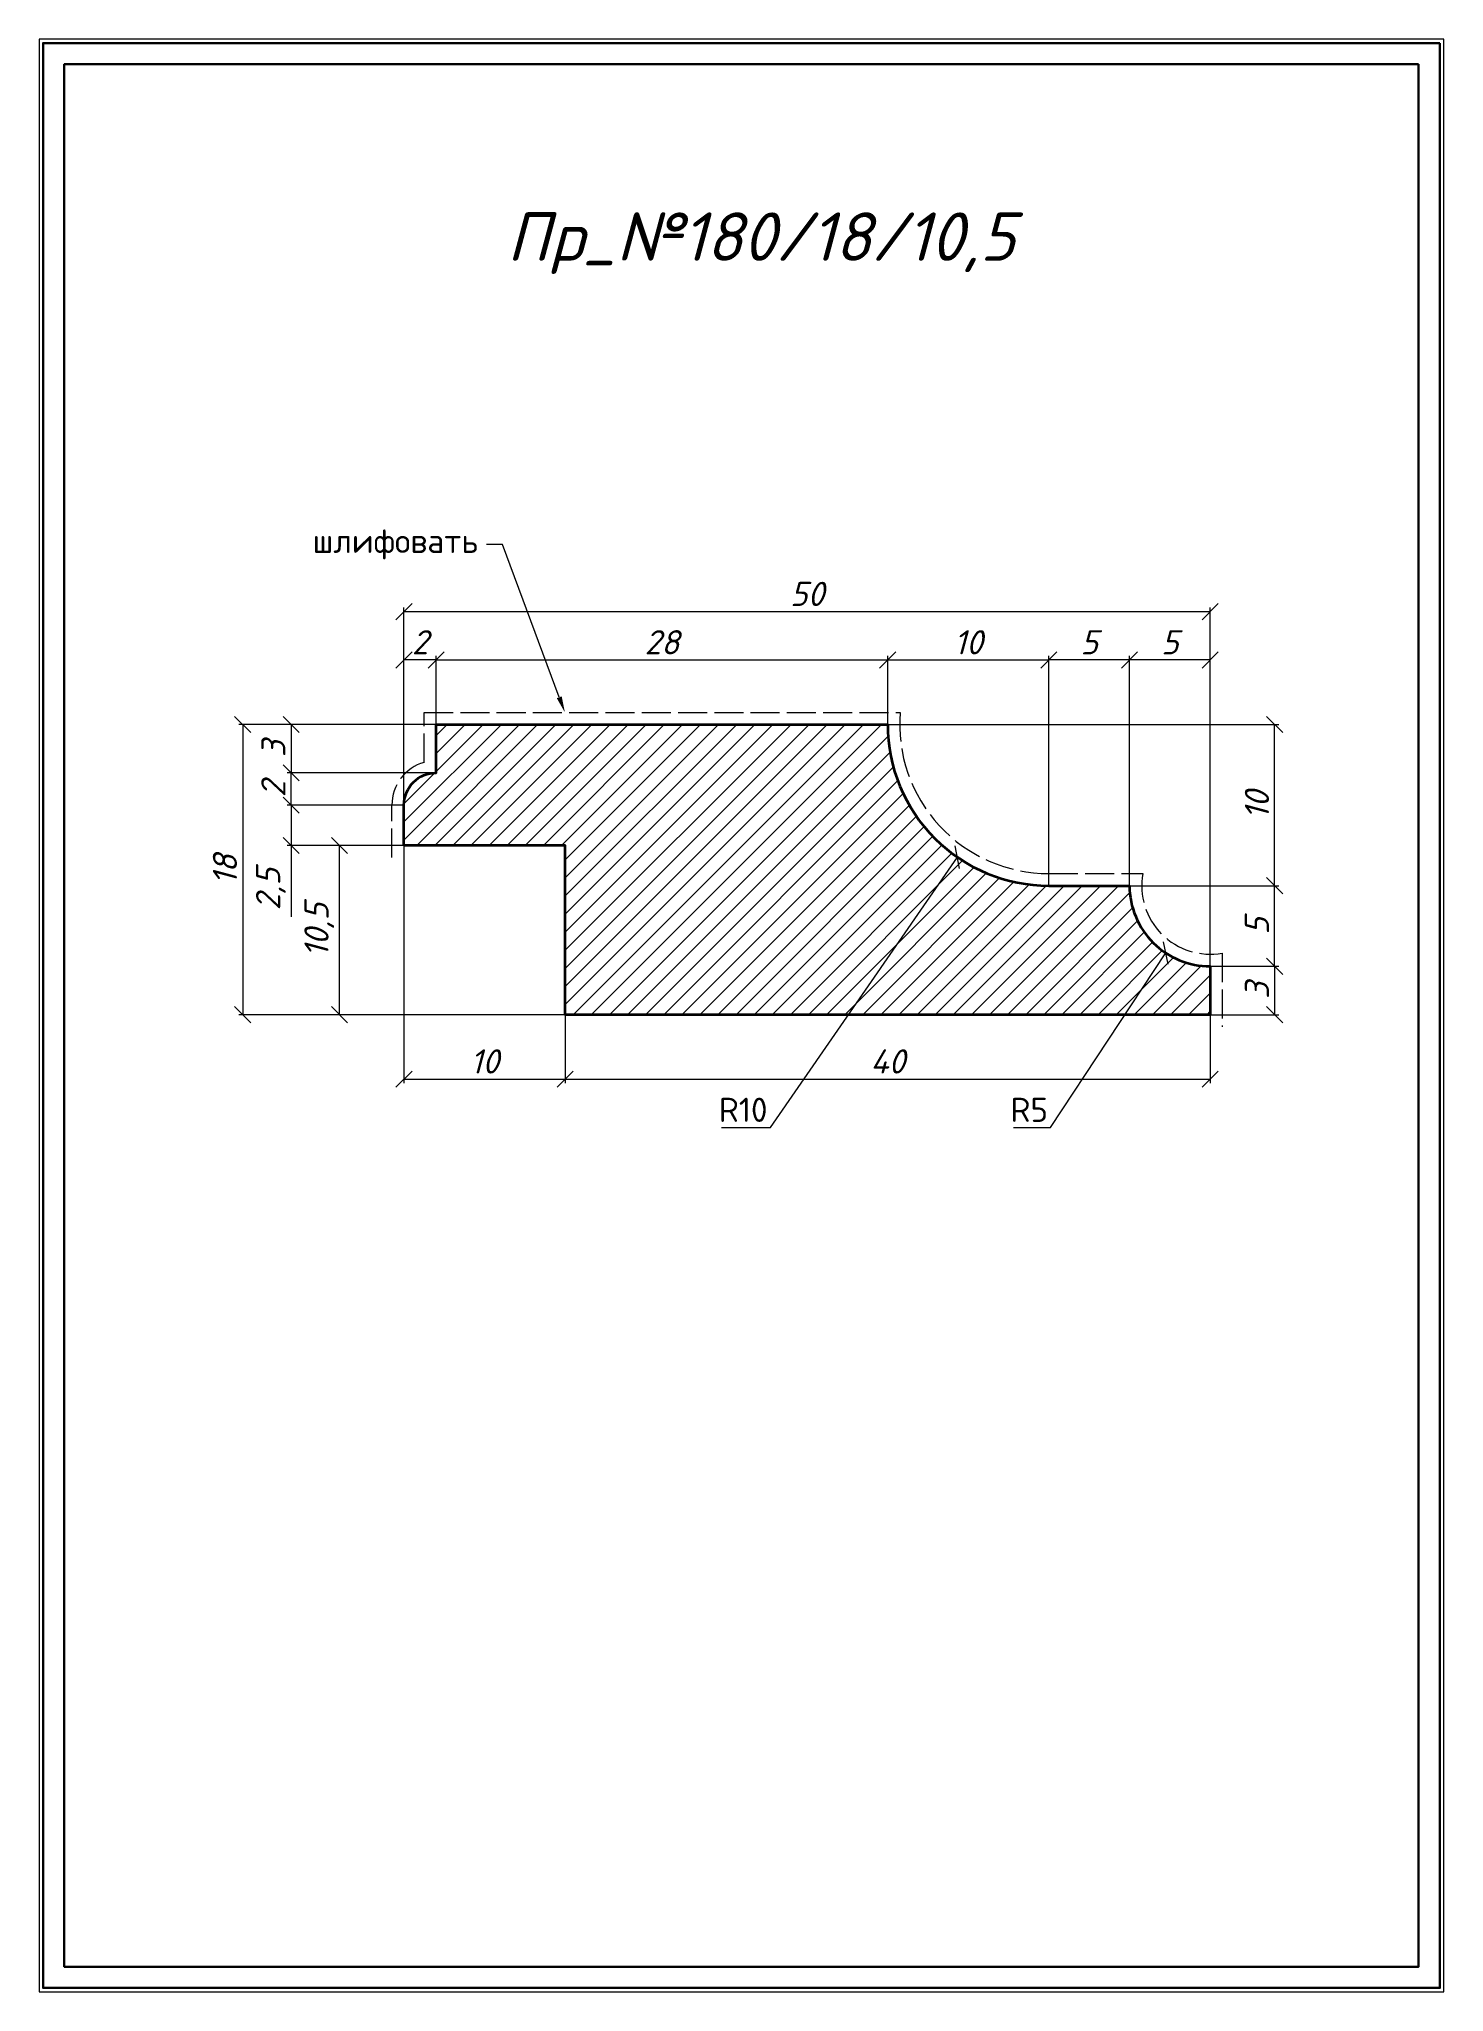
# Model space of a CAD drawing. Header units: millimetres. Extents: x 0 to 87, y -2082 to -1960.
import ezdxf
from ezdxf import colors
from ezdxf.entities.mleader import LeaderData, LeaderLine
from ezdxf.math import Vec2, Vec3

# ---------------------------------------------------------------- set-up
doc = ezdxf.new("R2010")
doc.units = ezdxf.units.MM
doc.linetypes.add('ACAD_ISO02W100', pattern=[15, 12, -3])
doc.layers.get('0').update_dxf_attribs({"lineweight": 13})
for name, color, linetype, lineweight in [('Пр_№180', 1, 'Continuous', 35), ('служебный слой ЛИНИИ ПУНКТИРНЫЕ', 7, 'ACAD_ISO02W100', 13), ('служебный слой НАДПИСИ', 7, 'Continuous', 13), ('служебный слой РАЗМЕРЫ', 7, 'Continuous', 9), ('служебный слой ШТАМП', 7, 'Continuous', 30)]:
    doc.layers.add(name, color=color, linetype=linetype, lineweight=lineweight)
doc.styles.add('ЕСКД', font='isocpeur.ttf', dxfattribs={"oblique": 15})
doc.styles.add('ЕСКД профили размеры', font='isocpeur.ttf')
doc.styles.add('ЕСКД профили текст', font='isocpeur.ttf')
doc.dimstyles.new('ЕСКД', dxfattribs={"dimtxt": 3.5, "dimasz": 2.5, "dimexe": 0.25, "dimexo": 0, "dimgap": 0.35, "dimtad": 1, "dimdec": 1, "dimzin": 9, "dimtxsty": 'ЕСКД', "dimblk": 'OBLIQUE', "dimcen": 0, "dimclrd": 256, "dimclre": 256, "dimclrt": 256, "dimadec": 1, "dimazin": 0, "dimtfac": 1, "dimtdec": 1, "dimtmove": 0, "dimatfit": 3, "dimldrblk": 'DOTSMALL', "dimfxl": 1, "dimlwd": -1, "dimlwe": -1, "dimarcsym": 0})
doc.dimstyles.new('ЕСКД профили$4', dxfattribs={"dimtxt": 1.5, "dimasz": 1, "dimexe": 0.3, "dimexo": 0, "dimgap": 0.35, "dimtad": 1, "dimtoh": 1, "dimdec": 1, "dimzin": 9, "dimtxsty": 'ЕСКД профили размеры', "dimblk": 'OBLIQUE', "dimcen": 0, "dimse1": 1, "dimclrd": 256, "dimclre": 256, "dimclrt": 256, "dimadec": 1, "dimazin": 0, "dimtfac": 1, "dimtdec": 1, "dimtofl": 0, "dimtmove": 0, "dimatfit": 3, "dimldrblk": 'DOTSMALL', "dimfxl": 1, "dimlwd": -1, "dimlwe": -1, "dimarcsym": 2})

# ---------------------------------------------------------------- blocks, each defined once
blk = doc.blocks.new('_OBLIQUE')
at = {"color": 0, "linetype": 'ByBlock'}
blk.add_line((-0.5, -0.5), (0.5, 0.5), dxfattribs=at)
blk = doc.blocks.new('*D20')
at = {"layer": 'Defpoints', "color": 0, "transparency": 16777216}
for p in [(62.38, -2003.01), (56.7, -2011.24)]:
    blk.add_point(p, dxfattribs=at)
at = {"layer": 'служебный слой РАЗМЕРЫ', "transparency": 16777216}
for p, q in [((45.12, -2028.01), (56.7, -2011.24)), ((42.07, -2028.01), (45.12, -2028.01))]:
    blk.add_line(p, q, dxfattribs=at)
at = {"layer": 'служебный слой РАЗМЕРЫ', "transparency": 16777216, "rotation": 55.37540006073864}
blk.add_blockref('_OBLIQUE', (56.7, -2011.24), dxfattribs=at)
at = {"layer": 'служебный слой РАЗМЕРЫ', "transparency": 16777216, "insert": (43.42, -2026.91), "char_height": 1.5, "attachment_point": 5, "style": 'ЕСКД профили размеры'}
blk.add_mtext('R10', dxfattribs=at)
blk = doc.blocks.new('_DotSmall')
at = {"color": 0, "linetype": 'ByBlock', "lineweight": -3, "const_width": 0.5}
blk.add_lwpolyline([(-0.0625, 0, 1), (0.0625, 0, 1)], format="xyb", close=True, dxfattribs=at)
blk = doc.blocks.new('*D19')
at = {"layer": 'Defpoints', "color": 0, "transparency": 16777216}
for p in [(72.38, -2013.01), (69.63, -2017.18)]:
    blk.add_point(p, dxfattribs=at)
at = {"layer": 'служебный слой РАЗМЕРЫ', "transparency": 16777216}
for p, q in [((62.48, -2028.01), (69.63, -2017.18)), ((60.18, -2028.01), (62.48, -2028.01))]:
    blk.add_line(p, q, dxfattribs=at)
at = {"layer": 'служебный слой РАЗМЕРЫ', "transparency": 16777216, "rotation": 56.56888577159408}
blk.add_blockref('_OBLIQUE', (69.63, -2017.18), dxfattribs=at)
at = {"layer": 'служебный слой РАЗМЕРЫ', "transparency": 16777216, "insert": (61.16, -2026.91), "char_height": 1.5, "attachment_point": 5, "style": 'ЕСКД профили размеры'}
blk.add_mtext('R5', dxfattribs=at)
blk = doc.blocks.new('*D17')
at = {"layer": 'Defpoints', "color": 0, "transparency": 16777216}
for p in [(24.38, -2003.01), (12.38, -2021.01), (32.38, -2021.01)]:
    blk.add_point(p, dxfattribs=at)
at = {"layer": 'служебный слой РАЗМЕРЫ', "transparency": 16777216}
for p, q in [((24.38, -2003.01), (12.13, -2003.01)), ((12.38, -2003.01), (12.38, -2021.01)), ((32.38, -2021.01), (12.13, -2021.01))]:
    blk.add_line(p, q, dxfattribs=at)
for p, rotation in [((12.38, -2003.01), 90), ((12.38, -2021.01), 270)]:
    blk.add_blockref('_OBLIQUE', p, dxfattribs=dict(at, rotation=rotation))
at = {"layer": 'служебный слой РАЗМЕРЫ', "transparency": 16777216, "insert": (11.28, -2012.01), "char_height": 1.5, "attachment_point": 5, "rotation": 90, "style": 'ЕСКД'}
blk.add_mtext('18', dxfattribs=at)
blk = doc.blocks.new('*D16')
at = {"layer": 'Defpoints', "color": 0, "transparency": 16777216}
for p in [(67.38, -1999.01), (67.38, -2013.01), (72.38, -2018.01)]:
    blk.add_point(p, dxfattribs=at)
at = {"layer": 'служебный слой РАЗМЕРЫ', "transparency": 16777216}
for p, q in [((67.38, -2013.01), (67.38, -1998.76)), ((72.38, -1999.01), (67.38, -1999.01)), ((72.38, -2018.01), (72.38, -1998.76))]:
    blk.add_line(p, q, dxfattribs=at)
at = {"layer": 'служебный слой РАЗМЕРЫ', "transparency": 16777216, "rotation": 180}
blk.add_blockref('_OBLIQUE', (67.38, -1999.01), dxfattribs=at)
at = {"layer": 'служебный слой РАЗМЕРЫ', "transparency": 16777216}
blk.add_blockref('_OBLIQUE', (72.38, -1999.01), dxfattribs=at)
at = {"layer": 'служебный слой РАЗМЕРЫ', "transparency": 16777216, "insert": (69.88, -1997.91), "char_height": 1.5, "attachment_point": 5, "style": 'ЕСКД'}
blk.add_mtext('5', dxfattribs=at)
blk = doc.blocks.new('*D15')
at = {"layer": 'Defpoints', "color": 0, "transparency": 16777216}
for p in [(62.38, -1999.01), (62.38, -2013.01), (67.38, -2013.01)]:
    blk.add_point(p, dxfattribs=at)
at = {"layer": 'служебный слой РАЗМЕРЫ', "transparency": 16777216}
for p, q in [((62.38, -2013.01), (62.38, -1998.76)), ((67.38, -1999.01), (62.38, -1999.01)), ((67.38, -2013.01), (67.38, -1998.76))]:
    blk.add_line(p, q, dxfattribs=at)
at = {"layer": 'служебный слой РАЗМЕРЫ', "transparency": 16777216, "rotation": 180}
blk.add_blockref('_OBLIQUE', (62.38, -1999.01), dxfattribs=at)
at = {"layer": 'служебный слой РАЗМЕРЫ', "transparency": 16777216}
blk.add_blockref('_OBLIQUE', (67.38, -1999.01), dxfattribs=at)
at = {"layer": 'служебный слой РАЗМЕРЫ', "transparency": 16777216, "insert": (64.88, -1997.91), "char_height": 1.5, "attachment_point": 5, "style": 'ЕСКД'}
blk.add_mtext('5', dxfattribs=at)
blk = doc.blocks.new('*D12')
at = {"layer": 'Defpoints', "color": 0, "transparency": 16777216}
for p in [(22.38, -1999.01), (24.38, -2003.01), (22.38, -2008.01)]:
    blk.add_point(p, dxfattribs=at)
at = {"layer": 'служебный слой РАЗМЕРЫ', "transparency": 16777216}
for p, q in [((22.38, -2008.01), (22.38, -1998.76)), ((24.38, -1999.01), (22.38, -1999.01)), ((24.38, -2003.01), (24.38, -1998.76))]:
    blk.add_line(p, q, dxfattribs=at)
at = {"layer": 'служебный слой РАЗМЕРЫ', "transparency": 16777216, "rotation": 180}
blk.add_blockref('_OBLIQUE', (22.38, -1999.01), dxfattribs=at)
at = {"layer": 'служебный слой РАЗМЕРЫ', "transparency": 16777216}
blk.add_blockref('_OBLIQUE', (24.38, -1999.01), dxfattribs=at)
at = {"layer": 'служебный слой РАЗМЕРЫ', "transparency": 16777216, "insert": (23.38, -1997.91), "char_height": 1.5, "attachment_point": 5, "style": 'ЕСКД'}
blk.add_mtext('2', dxfattribs=at)
blk = doc.blocks.new('*D11')
at = {"layer": 'Defpoints', "color": 0, "transparency": 16777216}
for p in [(24.38, -2003.01), (15.38, -2006.01), (24.38, -2006.01)]:
    blk.add_point(p, dxfattribs=at)
at = {"layer": 'служебный слой РАЗМЕРЫ', "transparency": 16777216}
for p, q in [((24.38, -2003.01), (15.13, -2003.01)), ((15.38, -2003.01), (15.38, -2006.01)), ((24.38, -2006.01), (15.13, -2006.01))]:
    blk.add_line(p, q, dxfattribs=at)
for p, rotation in [((15.38, -2003.01), 90), ((15.38, -2006.01), 270)]:
    blk.add_blockref('_OBLIQUE', p, dxfattribs=dict(at, rotation=rotation))
at = {"layer": 'служебный слой РАЗМЕРЫ', "transparency": 16777216, "insert": (14.28, -2004.51), "char_height": 1.5, "attachment_point": 5, "rotation": 90, "style": 'ЕСКД'}
blk.add_mtext('3', dxfattribs=at)
blk = doc.blocks.new('*D10')
at = {"layer": 'Defpoints', "color": 0, "transparency": 16777216}
for p in [(15.38, -2006.01), (24.38, -2006.01), (22.38, -2008.01)]:
    blk.add_point(p, dxfattribs=at)
at = {"layer": 'служебный слой РАЗМЕРЫ', "transparency": 16777216}
for p, q in [((24.38, -2006.01), (15.13, -2006.01)), ((15.38, -2008.01), (15.38, -2006.01)), ((22.38, -2008.01), (15.13, -2008.01))]:
    blk.add_line(p, q, dxfattribs=at)
for p, rotation in [((15.38, -2006.01), 90), ((15.38, -2008.01), 270)]:
    blk.add_blockref('_OBLIQUE', p, dxfattribs=dict(at, rotation=rotation))
at = {"layer": 'служебный слой РАЗМЕРЫ', "transparency": 16777216, "insert": (14.28, -2007.01), "char_height": 1.5, "attachment_point": 5, "rotation": 90, "style": 'ЕСКД'}
blk.add_mtext('2', dxfattribs=at)
blk = doc.blocks.new('*D9')
at = {"layer": 'Defpoints', "color": 0, "transparency": 16777216}
for p in [(22.38, -2008.01), (15.38, -2010.51), (22.38, -2010.51)]:
    blk.add_point(p, dxfattribs=at)
at = {"layer": 'служебный слой РАЗМЕРЫ', "transparency": 16777216}
for p, q in [((22.38, -2008.01), (15.13, -2008.01)), ((15.38, -2008.01), (15.38, -2010.51)), ((22.38, -2010.51), (15.13, -2010.51)), ((15.38, -2010.51), (15.38, -2014.94))]:
    blk.add_line(p, q, dxfattribs=at)
for p, rotation in [((15.38, -2008.01), 90), ((15.38, -2010.51), 270)]:
    blk.add_blockref('_OBLIQUE', p, dxfattribs=dict(at, rotation=rotation))
at = {"layer": 'служебный слой РАЗМЕРЫ', "transparency": 16777216, "insert": (14.13, -2013.22), "char_height": 1.5, "attachment_point": 5, "rotation": 90, "style": 'ЕСКД'}
blk.add_mtext('2,5', dxfattribs=at)
blk = doc.blocks.new('*D8')
at = {"layer": 'Defpoints', "color": 0, "transparency": 16777216}
for p in [(18.38, -2010.51), (22.38, -2010.51), (32.38, -2021.01)]:
    blk.add_point(p, dxfattribs=at)
at = {"layer": 'служебный слой РАЗМЕРЫ', "transparency": 16777216}
for p, q in [((22.38, -2010.51), (18.13, -2010.51)), ((18.38, -2021.01), (18.38, -2010.51)), ((32.38, -2021.01), (18.13, -2021.01))]:
    blk.add_line(p, q, dxfattribs=at)
for p, rotation in [((18.38, -2010.51), 90), ((18.38, -2021.01), 270)]:
    blk.add_blockref('_OBLIQUE', p, dxfattribs=dict(at, rotation=rotation))
at = {"layer": 'служебный слой РАЗМЕРЫ', "transparency": 16777216, "insert": (17.13, -2015.76), "char_height": 1.5, "attachment_point": 5, "rotation": 90, "style": 'ЕСКД'}
blk.add_mtext('10,5', dxfattribs=at)
blk = doc.blocks.new('*D4')
at = {"layer": 'Defpoints', "color": 0, "transparency": 16777216}
for p in [(72.38, -2018.01), (72.38, -2021.01), (76.38, -2021.01)]:
    blk.add_point(p, dxfattribs=at)
at = {"layer": 'служебный слой РАЗМЕРЫ', "transparency": 16777216}
for p, q in [((72.38, -2018.01), (76.63, -2018.01)), ((76.38, -2018.01), (76.38, -2021.01)), ((72.38, -2021.01), (76.63, -2021.01))]:
    blk.add_line(p, q, dxfattribs=at)
for p, rotation in [((76.38, -2018.01), 90), ((76.38, -2021.01), 270)]:
    blk.add_blockref('_OBLIQUE', p, dxfattribs=dict(at, rotation=rotation))
at = {"layer": 'служебный слой РАЗМЕРЫ', "transparency": 16777216, "insert": (75.28, -2019.51), "char_height": 1.5, "attachment_point": 5, "rotation": 90, "style": 'ЕСКД'}
blk.add_mtext('3', dxfattribs=at)

msp = doc.modelspace()

# ---------------------------------------------------------------- hatches: boundary and pattern name
at = {"layer": 'служебный слой РАЗМЕРЫ'}
h = msp.add_hatch(dxfattribs=at)
h.set_pattern_fill('ANSI31', color=256, scale=0.25, style=0)
h.set_pattern_definition([(45, (0, -6.3869), (-0.561266, 0.561266), [])])
h.paths.add_polyline_path([(32.38, -2010.51), (32.38, -2021.01), (72.38, -2021.01), (72.38, -2018.01, -0.414214), (67.38, -2013.01), (62.38, -2013.01, -0.414214), (52.38, -2003.01), (24.38, -2003.01), (24.38, -2006.01, 0.414214), (22.38, -2008.01), (22.38, -2010.51)])

# ---------------------------------------------------------------- linework, layer by layer
at = {"layer": 'Пр_№180'}
msp.add_lwpolyline([(22.38, -2010.51), (22.38, -2008.01, -0.414214), (24.38, -2006.01), (24.38, -2003.01), (52.38, -2003.01, 0.414214), (62.38, -2013.01), (67.38, -2013.01, 0.414214), (72.38, -2018.01), (72.38, -2021.01), (32.38, -2021.01), (32.38, -2010.51)], format="xyb", close=True, dxfattribs=at)
at = {"layer": 'служебный слой ЛИНИИ ПУНКТИРНЫЕ', "ltscale": 0.15}
msp.add_lwpolyline([(21.63, -2011.26), (21.63, -2008.01, -0.335437), (23.63, -2005.36), (23.63, -2002.26), (53.16, -2002.26, 0.438193), (62.38, -2012.26), (68.2, -2012.26, 0.52239), (73.13, -2017.19), (73.13, -2021.76)], format="xyb", dxfattribs=at)
at = {"layer": 'служебный слой ШТАМП', "color": 6, "lineweight": 5, "ltscale": 100}
msp.add_lwpolyline([(86.88, -1960.5), (-0.25, -1960.5), (-0.25, -2081.62), (86.88, -2081.62)], close=True, dxfattribs=at)
at = {"layer": 'служебный слой ШТАМП', "ltscale": 100}
for points in [[(86.63, -1960.75), (0, -1960.75), (0, -2081.37), (86.63, -2081.37)], [(85.31, -1962.06), (1.31, -1962.06), (1.31, -2080.06), (85.31, -2080.06)]]:
    msp.add_lwpolyline(points, close=True, dxfattribs=at)

# ---------------------------------------------------------------- texts
at = {"layer": 'служебный слой НАДПИСИ', "style": 'ЕСКД', "oblique": 15}
msp.add_text('Пр_№180/18/10,5 ', height=3, dxfattribs=at).set_placement((28.76, -1974.25))

# ---------------------------------------------------------------- dimensions: what is measured, and where the dimension line sits
at = {"layer": 'служебный слой РАЗМЕРЫ'}
for base, p1, p2 in [((72.38, -1996.01), (22.38, -2008.01), (72.38, -2018.01)), ((52.38, -1999.01), (24.38, -2003.01), (52.38, -2003.01)), ((62.38, -1999.01), (52.38, -2003.01), (62.38, -2013.01)), ((32.38, -2025.01), (22.38, -2010.51), (32.38, -2021.01)), ((72.38, -2025.01), (32.38, -2021.01), (72.38, -2021.01))]:
    msp.add_linear_dim(base=base, p1=p1, p2=p2, dimstyle='ЕСКД', override={"dimtxt": 1.5, "dimasz": 1}, dxfattribs=at).render()
for base, p1, p2, picture, middle in [((22.38, -1999.01), (24.38, -2003.01), (22.38, -2008.01), '*D12', (23.38, -1997.91)), ((62.38, -1999.01), (67.38, -2013.01), (62.38, -2013.01), '*D15', (64.88, -1997.91)), ((67.38, -1999.01), (72.38, -2018.01), (67.38, -2013.01), '*D16', (69.88, -1997.91))]:
    dim = msp.add_linear_dim(base=base, p1=p1, p2=p2, dimstyle='ЕСКД', override={"dimtxt": 1.5, "dimasz": 1}, dxfattribs=at)
    dim.commit()
    dim.dimension.update_dxf_attribs({"geometry": picture, "text_midpoint": middle})
for base, p1, p2, picture, middle in [((12.38, -2021.01), (24.38, -2003.01), (32.38, -2021.01), '*D17', (11.28, -2012.01)), ((15.38, -2006.01), (24.38, -2003.01), (24.38, -2006.01), '*D11', (14.28, -2004.51)), ((15.38, -2006.01), (22.38, -2008.01), (24.38, -2006.01), '*D10', (14.28, -2007.01)), ((15.38, -2010.51), (22.38, -2008.01), (22.38, -2010.51), '*D9', (14.13, -2013.22)), ((18.38, -2010.51), (32.38, -2021.01), (22.38, -2010.51), '*D8', (17.13, -2015.76)), ((76.38, -2021.01), (72.38, -2018.01), (72.38, -2021.01), '*D4', (75.28, -2019.51))]:
    dim = msp.add_linear_dim(base=base, p1=p1, p2=p2, angle=90, dimstyle='ЕСКД', override={"dimtxt": 1.5, "dimasz": 1}, dxfattribs=at)
    dim.commit()
    dim.dimension.update_dxf_attribs({"geometry": picture, "text_midpoint": middle})
for center, mpoint, picture, middle in [((62.38, -2003.01), (56.7, -2011.24), '*D20', (43.42, -2028.01)), ((72.38, -2013.01), (69.63, -2017.18), '*D19', (61.16, -2028.01))]:
    dim = msp.add_radius_dim(center=center, mpoint=mpoint, dimstyle='ЕСКД профили$4', dxfattribs=at)
    dim.commit()
    dim.dimension.update_dxf_attribs({"geometry": picture, "text_midpoint": middle, "dimtype": 132})
for base, p1, p2 in [((76.38, -2003.01), (67.38, -2013.01), (52.38, -2003.01)), ((76.38, -2013.01), (72.38, -2018.01), (67.38, -2013.01))]:
    msp.add_linear_dim(base=base, p1=p1, p2=p2, angle=90, dimstyle='ЕСКД', override={"dimtxt": 1.5, "dimasz": 1}, dxfattribs=at).render()

# ---------------------------------------------------------------- leaders
ml = msp.add_multileader_mtext('Standard', dxfattribs=at)
ml.set_content('\\A1;шлифовать', color=256, style='ЕСКД профили текст')
ml.set_leader_properties(color=256, linetype='ByLayer', lineweight=-1)
ml.build(insert=Vec2(0, 0))
ml.multileader.update_dxf_attribs({"dogleg_length": 1, "arrow_head_size": 1})
ctx = ml.context
ctx.base_point, ctx.char_height, ctx.arrow_head_size, ctx.landing_gap_size, ctx.plane_origin = Vec3(16.29, -1991.85), 1.5, 1, 0.5, Vec3(35.28, -1965.36)
ctx.text_align_type = 2
notes = []
notes.append((ctx, [(0, (1, 1, 0), (28.49, -1991.85), (-1, 0), 1, [(0, [(32.36, -2002.26)], 0, [])])]))
ctx.mtext.insert, ctx.mtext.alignment, ctx.mtext.flow_direction = Vec3(26.99, -1990.87), 3, 5
for ctx, leaders in notes:
    for number, flags, end, landing, length, lines in leaders:
        leader = LeaderData()
        leader.index, (leader.has_last_leader_line, leader.has_dogleg_vector, leader.attachment_direction) = number, flags
        leader.last_leader_point, leader.dogleg_vector, leader.dogleg_length = Vec3(end), Vec3(landing), length
        for number, points, colour, breaks in lines:
            line = LeaderLine()
            line.index, line.vertices, line.color, line.breaks = number, Vec3.list(points), colors.encode_raw_color(colour), breaks
            leader.lines.append(line)
        ctx.leaders.append(leader)

doc.saveas('drawing.dxf')
